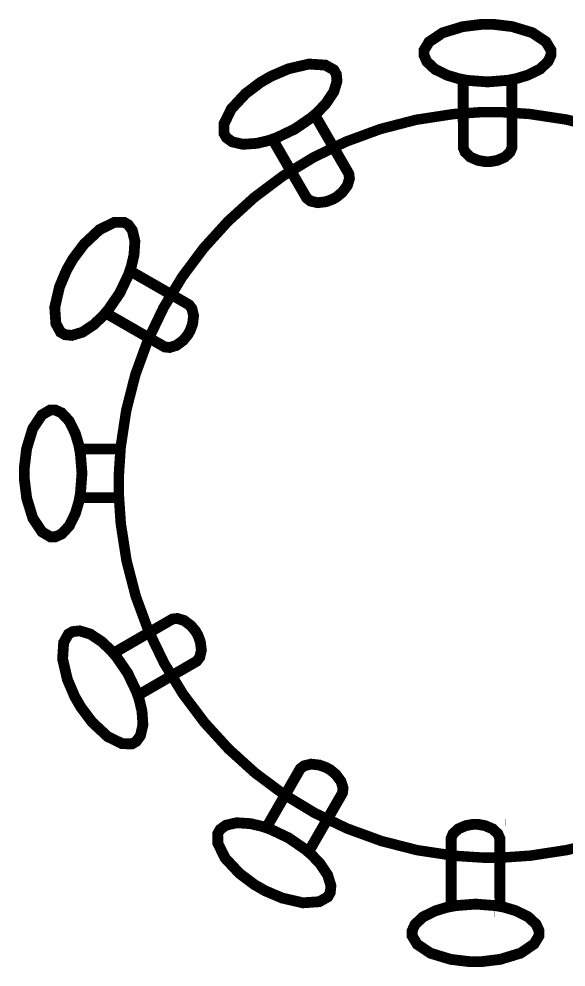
# Model space of a CAD drawing. Header units: inches. Extents: x 0.06 to 5.02, y -0.05 to 4.82.
# Drawn here: x 0.056 to 2.866, y -0.051 to 4.823 of the extents above; entities that cross this region are included whole.
import ezdxf

# ---------------------------------------------------------------- set-up
doc = ezdxf.new("R2010")
doc.units = ezdxf.units.IN
doc.header["$MEASUREMENT"] = 0

msp = doc.modelspace()

# ---------------------------------------------------------------- linework, layer by layer
at = {"color": 250}
for points in [[(2.338646424471037, 4.168943035723347, 0.05555429999999999, 0.05555429999999999, 0), (2.338159747938506, 4.51162732445855, 0.05555429999999999, 0.05555429999999999, 0), (2.317544495051891, 4.51548403917718, 0.05555429999999999, 0.05555429999999999, 0), (2.256916370046834, 4.533558456411798, 0.05555429999999999, 0.05555429999999999, 0), (2.193334715617137, 4.564805339776106, 0.05555429999999999, 0.05555429999999999, 0), (2.151828441797084, 4.603492066615875, 0.05555429999999999, 0.05555429999999999, 0), (2.136974395796437, 4.636503086251908, 0.05555429999999999, 0.05555429999999999, 0), (2.136964954386512, 4.647468938287194, 0.05555429999999999, 0.05555429999999999, 0), (2.136931678578638, 4.661820352598006, 0.05555429999999999, 0.05555429999999999, 0), (2.162484236752822, 4.704931280107804, 0.05555429999999999, 0.05555429999999999, 0), (2.232285023381535, 4.751863029340205, 0.05555429999999999, 0.05555429999999999, 0), (2.33589112830021, 4.783572648126629, 0.05555429999999999, 0.05555429999999999, 0), (2.431087131328653, 4.795320516333613, 0.05555429999999999, 0.05555429999999999, 0), (2.462792518784119, 4.795343017417796, 0.05555429999999999, 0.05555429999999999, 0), (2.494524603521497, 4.795412286601563, 0.05555429999999999, 0.05555429999999999, 0), (2.58972851989077, 4.783988136394539, 0.05555429999999999, 0.05555429999999999, 0), (2.693422593878205, 4.752523314451796, 0.05555429999999999, 0.05555429999999999, 0), (2.763388833051539, 4.705769043246486, 0.05555429999999999, 0.05555429999999999, 0), (2.789067580691479, 4.662751414073734, 0.05555429999999999, 0.05555429999999999, 0), (2.789092329435514, 4.648411282013683, 0.05555429999999999, 0.05555429999999999, 0), (2.789093243781599, 4.637456712229161, 0.05555429999999999, 0.05555429999999999, 0), (2.774318079160833, 4.604396928345579, 0.05555429999999999, 0.05555429999999999, 0), (2.732923145560112, 4.56555917773883, 0.05555429999999999, 0.05555429999999999, 0), (2.66939929329927, 4.534140629173651, 0.05555429999999999, 0.05555429999999999, 0), (2.608857435177292, 4.51588679902383, 0.05555429999999999, 0.05555429999999999, 0), (2.588249760719917, 4.511958242869369, 0.05555429999999999, 0.05555429999999999, 0), (2.588795865196252, 4.169265688573391, 0.05555429999999999, 0.05555429999999999, 0), (2.588769073867069, 4.161596256897925, 0.05555429999999999, 0.05555429999999999, 0), (2.578914161907292, 4.138433018560743, 0.05555429999999999, 0.05555429999999999, 0), (2.552120590437664, 4.113112672435502, 0.05555429999999999, 0.05555429999999999, 0), (2.5123875490683, 4.096023335890735, 0.05555429999999999, 0.05555429999999999, 0), (2.475952437318394, 4.089651865748618, 0.05555429999999999, 0.05555429999999999, 0), (2.463845317512686, 4.089639617883092, 0.05555429999999999, 0.05555429999999999, 0), (2.451687296827008, 4.089624353327576, 0.05555429999999999, 0.05555429999999999, 0), (2.415243617063961, 4.095894592982365, 0.05555429999999999, 0.05555429999999999, 0), (2.375443959160404, 4.112879304659629, 0.05555429999999999, 0.05555429999999999, 0), (2.348558065287865, 4.13814396794008, 0.05555429999999999, 0.05555429999999999, 0), (2.338619633141851, 4.161273604047878, 0.05555429999999999, 0.05555429999999999, 0), (2.338646424471037, 4.168943035723347, 0.05555429999999999, 0.05555429999999999, 0)], [(1.530499257196257, 3.908691553257349, 0.05555429999999999, 0.05555429999999999, 0), (1.358769572343175, 4.205205970849919, 0.05555429999999999, 0.05555429999999999, 0), (1.338953709844849, 4.198259562177274, 0.05555429999999999, 0.05555429999999999, 0), (1.277432946858025, 4.183594804507301, 0.05555429999999999, 0.05555429999999999, 0), (1.206715672013817, 4.178861642814658, 0.05555429999999999, 0.05555429999999999, 0), (1.151470455613303, 4.191633962449732, 0.05555429999999999, 0.05555429999999999, 0), (1.122045418639986, 4.21281952517813, 0.05555429999999999, 0.05555429999999999, 0), (1.116571418831304, 4.222293951550979, 0.05555429999999999, 0.05555429999999999, 0), (1.1093739309002, 4.234744176588368, 0.05555429999999999, 0.05555429999999999, 0), (1.109979304006493, 4.284777814996964, 0.05555429999999999, 0.05555429999999999, 0), (1.146951460508358, 4.360385418183427, 0.05555429999999999, 0.05555429999999999, 0), (1.2208050288431, 4.439657197431943, 0.05555429999999999, 0.05555429999999999, 0), (1.297410098893073, 4.497364328426638, 0.05555429999999999, 0.05555429999999999, 0), (1.32487445489393, 4.513272529784999, 0.05555429999999999, 0.05555429999999999, 0), (1.352287910014819, 4.529177714453372, 0.05555429999999999, 0.05555429999999999, 0), (1.440449815286185, 4.56686187901785, 0.05555429999999999, 0.05555429999999999, 0), (1.545974453140281, 4.591459393237011, 0.05555429999999999, 0.05555429999999999, 0), (1.629900560968034, 4.585985598859752, 0.05555429999999999, 0.05555429999999999, 0), (1.67366901586835, 4.561603620768567, 0.05555429999999999, 0.05555429999999999, 0), (1.680872446593834, 4.549152569175101, 0.05555429999999999, 0.05555429999999999, 0), (1.686338135548943, 4.539669202460374, 0.05555429999999999, 0.05555429999999999, 0), (1.690086249099717, 4.503609057635229, 0.05555429999999999, 0.05555429999999999, 0), (1.673666909537666, 4.449363786059303, 0.05555429999999999, 0.05555429999999999, 0), (1.634402871830317, 4.390350122023623, 0.05555429999999999, 0.05555429999999999, 0), (1.591077552098999, 4.344238953417969, 0.05555429999999999, 0.05555429999999999, 0), (1.575201174284854, 4.330555612177523, 0.05555429999999999, 0.05555429999999999, 0), (1.746922332074097, 4.034052476835715, 0.05555429999999999, 0.05555429999999999, 0), (1.750768019056048, 4.027439649026309, 0.05555429999999999, 0.05555429999999999, 0), (1.753810609998894, 4.002421978464195, 0.05555429999999999, 0.05555429999999999, 0), (1.743261105462008, 3.967078295096071, 0.05555429999999999, 0.05555429999999999, 0), (1.717454015588449, 3.932372569167083, 0.05555429999999999, 0.05555429999999999, 0), (1.689075979263158, 3.908726460516387, 0.05555429999999999, 0.05555429999999999, 0), (1.678585214037444, 3.902623473954141, 0.05555429999999999, 0.05555429999999999, 0), (1.668051813492535, 3.896576898645712, 0.05555429999999999, 0.05555429999999999, 0), (1.633398610231689, 3.883708005773265, 0.05555429999999999, 0.05555429999999999, 0), (1.590391270395406, 3.878573717097475, 0.05555429999999999, 0.05555429999999999, 0), (1.554474335531562, 3.886961582736982, 0.05555429999999999, 0.05555429999999999, 0), (1.534346321771671, 3.902088630105244, 0.05555429999999999, 0.05555429999999999, 0), (1.530499257196257, 3.908691553257349, 0.05555429999999999, 0.05555429999999999, 0)], [(0.7981356564913688, 3.141062703453244, 0.05555429999999999, 0.05555429999999999, 0), (0.5010860748382929, 3.311973569941403, 0.05555429999999999, 0.05555429999999999, 0), (0.4874251090573642, 3.296063807688864, 0.05555429999999999, 0.05555429999999999, 0), (0.4415048827860598, 3.252615500147694, 0.05555429999999999, 0.05555429999999999, 0), (0.3826620834749984, 3.213135230160798, 0.05555429999999999, 0.05555429999999999, 0), (0.3284252464823785, 3.196528528590769, 0.05555429999999999, 0.05555429999999999, 0), (0.2923949199301423, 3.20016673041849, 0.05555429999999999, 0.05555429999999999, 0), (0.2828621060485536, 3.205662361455868, 0.05555429999999999, 0.05555429999999999, 0), (0.2703817405101334, 3.212809794003812, 0.05555429999999999, 0.05555429999999999, 0), (0.2458973097839857, 3.256529589502606, 0.05555429999999999, 0.05555429999999999, 0), (0.2401467949217592, 3.34042162598748, 0.05555429999999999, 0.05555429999999999, 0), (0.2644258279070301, 3.446064186964531, 0.05555429999999999, 0.05555429999999999, 0), (0.3018946076718854, 3.534293716507327, 0.05555429999999999, 0.05555429999999999, 0), (0.3177124557899756, 3.561776690180366, 0.05555429999999999, 0.05555429999999999, 0), (0.3335395599345683, 3.589318954037867, 0.05555429999999999, 0.05555429999999999, 0), (0.3910454452191403, 3.666058637733056, 0.05555429999999999, 0.05555429999999999, 0), (0.4700905007694482, 3.740125617130415, 0.05555429999999999, 0.05555429999999999, 0), (0.5455467236066546, 3.777355779621893, 0.05555429999999999, 0.05555429999999999, 0), (0.5955995709047381, 3.778057219822299, 0.05555429999999999, 0.05555429999999999, 0), (0.6080785588496962, 3.770899882617053, 0.05555429999999999, 0.05555429999999999, 0), (0.6176123631970152, 3.765404113820329, 0.05555429999999999, 0.05555429999999999, 0), (0.6388442453796992, 3.736109924908864, 0.05555429999999999, 0.05555429999999999, 0), (0.6517543984264456, 3.680854611595939, 0.05555429999999999, 0.05555429999999999, 0), (0.6472280209146669, 3.610113699454371, 0.05555429999999999, 0.05555429999999999, 0), (0.6327474209841059, 3.548531395123898, 0.05555429999999999, 0.05555429999999999, 0), (0.6258310114930172, 3.528725359080521, 0.05555429999999999, 0.05555429999999999, 0), (0.9228805931460928, 3.357814492592364, 0.05555429999999999, 0.05555429999999999, 0), (0.9295244637663924, 3.353992800273414, 0.05555429999999999, 0.05555429999999999, 0), (0.9446966946055002, 3.333911220470898, 0.05555429999999999, 0.05555429999999999, 0), (0.9531867752221915, 3.298059815545539, 0.05555429999999999, 0.05555429999999999, 0), (0.9481350049344291, 3.255045635314367, 0.05555429999999999, 0.05555429999999999, 0), (0.9353657658570206, 3.220343861261965, 0.05555429999999999, 0.05555429999999999, 0), (0.9293517732490565, 3.209791738162258, 0.05555429999999999, 0.05555429999999999, 0), (0.9232888153997844, 3.199286810455799, 0.05555429999999999, 0.05555429999999999, 0), (0.8997249689250157, 3.170851843895003, 0.05555429999999999, 0.05555429999999999, 0), (0.8650652356957634, 3.144949586976404, 0.05555429999999999, 0.05555429999999999, 0), (0.8297796358877563, 3.13424848090324, 0.05555429999999999, 0.05555429999999999, 0), (0.8047781495182063, 3.137231106476993, 0.05555429999999999, 0.05555429999999999, 0), (0.7981356564913688, 3.141062703453244, 0.05555429999999999, 0.05555429999999999, 0)], [(0.3675053855350079, 2.612274438003781, 0.05555429999999999, 0.05555429999999999, 0), (0.3635863016173138, 2.63292118005298, 0.05555429999999999, 0.05555429999999999, 0), (0.3453839756854615, 2.693455874688953, 0.05555429999999999, 0.05555429999999999, 0), (0.3139050087107444, 2.756988130269914, 0.05555429999999999, 0.05555429999999999, 0), (0.2751217790119517, 2.798324999504664, 0.05555429999999999, 0.05555429999999999, 0), (0.2420663441190212, 2.813109655504693, 0.05555429999999999, 0.05555429999999999, 0), (0.2311035087737261, 2.8130493132148, 0.05555429999999999, 0.05555429999999999, 0), (0.2167550205673032, 2.813066111730815, 0.05555429999999999, 0.05555429999999999, 0), (0.1737459993878443, 2.787396263104952, 0.05555429999999999, 0.05555429999999999, 0), (0.1269933666814737, 2.717480277342657, 0.05555429999999999, 0.05555429999999999, 0), (0.09553419945195468, 2.613775320606563, 0.05555429999999999, 0.05555429999999999, 0), (0.08410191836738376, 2.518582631384316, 0.05555429999999999, 0.05555429999999999, 0), (0.08417291663569067, 2.486799824854121, 0.05555429999999999, 0.05555429999999999, 0), (0.08420686182954364, 2.455143326992166, 0.05555429999999999, 0.05555429999999999, 0), (0.09594580678639461, 2.359958661318225, 0.05555429999999999, 0.05555429999999999, 0), (0.1276542551310642, 2.256332526669994, 0.05555429999999999, 0.05555429999999999, 0), (0.1745867786189292, 2.186551824874575, 0.05555429999999999, 0.05555429999999999, 0), (0.2176481828422198, 2.161006154667703, 0.05555429999999999, 0.05555429999999999, 0), (0.2319943029894505, 2.160979589253731, 0.05555429999999999, 0.05555429999999999, 0), (0.2430057164483215, 2.160982693733731, 0.05555429999999999, 0.05555429999999999, 0), (0.276027973042319, 2.175895754400146, 0.05555429999999999, 0.05555429999999999, 0), (0.3147147451748872, 2.217351540618269, 0.05555429999999999, 0.05555429999999999, 0), (0.3459661484473133, 2.280972951436516, 0.05555429999999999, 0.05555429999999999, 0), (0.3640399623439342, 2.341611256617568, 0.05555429999999999, 0.05555429999999999, 0), (0.3678864305703303, 2.362167357079069, 0.05555429999999999, 0.05555429999999999, 0), (0.5701150607269874, 2.362454231498591, 0, 0, 0), (0.5780925880418923, 2.612572998563627, 0.05555429999999999, 0.05555429999999999, 0), (0.3675053855350079, 2.612274438003781, 0, 0, 0)], [(0.9631592066364721, 1.517994395788251, 0.05555429999999999, 0.05555429999999999, 0), (0.6666497866653527, 1.346213534536509, 0.05555429999999999, 0.05555429999999999, 0), (0.6736044156059714, 1.326507587583918, 0.05555429999999999, 0.05555429999999999, 0), (0.6882713181170579, 1.264980468524675, 0.05555429999999999, 0.05555429999999999, 0), (0.6930065985005045, 1.194263908627504, 0.05555429999999999, 0.05555429999999999, 0), (0.6802211725850488, 1.138968014565102, 0.05555429999999999, 0.05555429999999999, 0), (0.65904687296492, 1.109594921238096, 0.05555429999999999, 0.05555429999999999, 0), (0.649567841225219, 1.104066032536219, 0.05555429999999999, 0.05555429999999999, 0), (0.6371261834176022, 1.096922882460926, 0.05555429999999999, 0.05555429999999999, 0), (0.5870286494576937, 1.097482622700527, 0.05555429999999999, 0.05555429999999999, 0), (0.5114854265436887, 1.134445824844889, 0.05555429999999999, 0.05555429999999999, 0), (0.4321997807749503, 1.208301321810477, 0.05555429999999999, 0.05555429999999999, 0), (0.3744401550965597, 1.284913693105799, 0.05555429999999999, 0.05555429999999999, 0), (0.3585883178182684, 1.312318718756263, 0.05555429999999999, 0.05555429999999999, 0), (0.3426879024264012, 1.33978098221662, 0.05555429999999999, 0.05555429999999999, 0), (0.3049962012638138, 1.427954031979403, 0.05555429999999999, 0.05555429999999999, 0), (0.2803986870446528, 1.533478669833499, 0.05555429999999999, 0.05555429999999999, 0), (0.2858882835807931, 1.617453061113641, 0.05555429999999999, 0.05555429999999999, 0), (0.3102643641703973, 1.661171854968105, 0.05555429999999999, 0.05555429999999999, 0), (0.3227047821438983, 1.668306090851827, 0.05555429999999999, 0.05555429999999999, 0), (0.3321839254926388, 1.673843041038891, 0.05555429999999999, 0.05555429999999999, 0), (0.3682014802913899, 1.677597078241553, 0.05555429999999999, 0.05555429999999999, 0), (0.4224992465510127, 1.661170437434153, 0.05555429999999999, 0.05555429999999999, 0), (0.4815085615960382, 1.621896908347542, 0.05555429999999999, 0.05555429999999999, 0), (0.5275741687781067, 1.578577925546149, 0.05555429999999999, 0.05555429999999999, 0), (0.5412446792568626, 1.562652851001575, 0.05555429999999999, 0.05555429999999999, 0), (0.8377564672871743, 1.734443479151272, 0.05555429999999999, 0.05555429999999999, 0), (0.844431262017045, 1.738320932479695, 0.05555429999999999, 0.05555429999999999, 0), (0.8693944569640033, 1.741371100186582, 0.05555429999999999, 0.05555429999999999, 0), (0.9047357722729353, 1.73081182875174, 0.05555429999999999, 0.05555429999999999, 0), (0.9394276769745028, 1.7049561799071, 0.05555429999999999, 0.05555429999999999, 0), (0.9631441086920358, 1.676568362668228, 0.05555429999999999, 0.05555429999999999, 0), (0.9692289250362077, 1.666019547092169, 0.05555429999999999, 0.05555429999999999, 0), (0.9752837659054095, 1.655545574491067, 0.05555429999999999, 0.05555429999999999, 0), (0.9881031354913508, 1.620899259197532, 0.05555429999999999, 0.05555429999999999, 0), (0.9932938354209584, 1.577934554680443, 0.05555429999999999, 0.05555429999999999, 0), (0.9849073473749126, 1.542027524473901, 0.05555429999999999, 0.05555429999999999, 0), (0.9698383503569951, 1.521881340495936, 0.05555429999999999, 0.05555429999999999, 0), (0.9631592066364721, 1.517994395788251, 0.05555429999999999, 0.05555429999999999, 0)], [(1.714246519469275, 0.8375051303140629, 0.05555429999999999, 0.05555429999999999, 0), (1.543343091985813, 0.5405090338104137, 0.05555429999999999, 0.05555429999999999, 0), (1.559260293243046, 0.5269015531789109, 0.05555429999999999, 0.05555429999999999, 0), (1.602718643200865, 0.4809809397798746, 0.05555429999999999, 0.05555429999999999, 0), (1.642181569525764, 0.4220860329128491, 0.05555429999999999, 0.05555429999999999, 0), (1.658798175753093, 0.367847818326767, 0.05555429999999999, 0.05555429999999999, 0), (1.655140302370117, 0.3318212374271853, 0.05555429999999999, 0.05555429999999999, 0), (1.649646861466652, 0.322231579871248, 0.05555429999999999, 0.05555429999999999, 0), (1.642514444687445, 0.3098591750974101, 0.05555429999999999, 0.05555429999999999, 0), (1.598836705918591, 0.2853141731613797, 0.05555429999999999, 0.05555429999999999, 0), (1.514885186386172, 0.2795715276736339, 0.05555429999999999, 0.05555429999999999, 0), (1.409309588789165, 0.3038964735735695, 0.05555429999999999, 0.05555429999999999, 0), (1.321013178521934, 0.3413199347031981, 0.05555429999999999, 0.05555429999999999, 0), (1.293530067089548, 0.3571367923555581, 0.05555429999999999, 0.05555429999999999, 0), (1.265987803232046, 0.3729638965001509, 0.05555429999999999, 0.05555429999999999, 0), (1.189315262004052, 0.4305169823048367, 0.05555429999999999, 0.05555429999999999, 0), (1.115238240190046, 0.5095624249828767, 0.05555429999999999, 0.05555429999999999, 0), (1.078027749253824, 0.5850149021674287, 0.05555429999999999, 0.05555429999999999, 0), (1.077316404396117, 0.6350691270589743, 0.05555429999999999, 0.05555429999999999, 0), (1.084466440356014, 0.6474956203202364, 0.05555429999999999, 0.05555429999999999, 0), (1.089902643449584, 0.6570366997625977, 0.05555429999999999, 0.05555429999999999, 0), (1.119214313782392, 0.6783216799669761, 0.05555429999999999, 0.05555429999999999, 0), (1.174469764854664, 0.6912328234794527, 0.05555429999999999, 0.05555429999999999, 0), (1.245210676996231, 0.6867064459676738, 0.05555429999999999, 0.05555429999999999, 0), (1.306795309219964, 0.6721699928284945, 0.05555429999999999, 0.05555429999999999, 0), (1.326581398189393, 0.6652553480585996, 0.05555429999999999, 0.05555429999999999, 0), (1.497484825672855, 0.9622514445622489, 0.05555429999999999, 0.05555429999999999, 0), (1.501323861653801, 0.9689474227385131, 0.05555429999999999, 0.05555429999999999, 0), (1.521395812317709, 0.984123012102543, 0.05555429999999999, 0.05555429999999999, 0), (1.557306369668182, 0.9926028462270018, 0.05555429999999999, 0.05555429999999999, 0), (1.600268560960242, 0.9876128266494382, 0.05555429999999999, 0.05555429999999999, 0), (1.634980239669946, 0.9748422099785674, 0.05555429999999999, 0.05555429999999999, 0), (1.645524923764956, 0.968774732221177, 0.05555429999999999, 0.05555429999999999, 0), (1.656027661337503, 0.9627686180462534, 0.05555429999999999, 0.05555429999999999, 0), (1.684464955791557, 0.9391489183628662, 0.05555429999999999, 0.05555429999999999, 0), (1.71036707495081, 0.904488194667884, 0.05555429999999999, 0.05555429999999999, 0), (1.721068318783322, 0.8692035853256069, 0.05555429999999999, 0.05555429999999999, 0), (1.718095735626215, 0.844201711828325, 0.05555429999999999, 0.05555429999999999, 0), (1.714246519469275, 0.8375051303140629, 0.05555429999999999, 0.05555429999999999, 0)], [(2.526214318276534, 0.6037371703856417, 0.05555429999999999, 0.05555429999999999, 0), (2.526700168252985, 0.2610469388560569, 0.05555429999999999, 0.05555429999999999, 0), (2.547263983237875, 0.2572559367105474, 0.05555429999999999, 0.05555429999999999, 0), (2.607912055316881, 0.2391797547547341, 0.05555429999999999, 0.05555429999999999, 0), (2.671466599186625, 0.2078831318936545, 0.05555429999999999, 0.05555429999999999, 0), (2.712981813348556, 0.1691880942003137, 0.05555429999999999, 0.05555429999999999, 0), (2.72783558383051, 0.1361750936328188, 0.05555429999999999, 0.05555429999999999, 0), (2.727888211597016, 0.1251567922066373, 0.05555429999999999, 0.05555429999999999, 0), (2.727878852085694, 0.1108617891496406, 0.05555429999999999, 0.05555429999999999, 0), (2.702315975976171, 0.06774926783611603, 0.05555429999999999, 0.05555429999999999, 0), (2.632525231764106, 0.02081713147598297, 0.05555429999999999, 0.05555429999999999, 0), (2.528918961534215, -0.01089367586931875, 0.05555429999999999, 0.05555429999999999, 0), (2.433724391202972, -0.02263124323270765, 0.05555429999999999, 0.05555429999999999, 0), (2.40206044056039, -0.02271877262255984, 0.05555429999999999, 0.05555429999999999, 0), (2.370285086810823, -0.0227361866948675, 0.05555429999999999, 0.05555429999999999, 0), (2.27509241136451, -0.01130380656372346, 0.05555429999999999, 0.05555429999999999, 0), (2.171397345509782, 0.0201538840257604, 0.05555429999999999, 0.05555429999999999, 0), (2.101471455090189, 0.06690789432559294, 0.05555429999999999, 0.05555429999999999, 0), (2.075752028074079, 0.1099234072860704, 0.05555429999999999, 0.05555429999999999, 0), (2.075761525344745, 0.1242194008087973, 0.05555429999999999, 0.05555429999999999, 0), (2.075768050003355, 0.1352274557427459, 0.05555429999999999, 0.05555429999999999, 0), (2.090493140300232, 0.1682901657307189, 0.05555429999999999, 0.05555429999999999, 0), (2.131879670580832, 0.2070674979279312, 0.05555429999999999, 0.05555429999999999, 0), (2.195401883745146, 0.2385468520303803, 0.05555429999999999, 0.05555429999999999, 0), (2.256013349986924, 0.2567930199574241, 0.05555429999999999, 0.05555429999999999, 0), (2.276603267504266, 0.2606664971587325, 0.05555429999999999, 0.05555429999999999, 0), (2.276107375111167, 0.6033571158160491, 0.05555429999999999, 0.05555429999999999, 0), (2.276091531121155, 0.611082958745334, 0.05555429999999999, 0.05555429999999999, 0), (2.285887841693202, 0.6342604054376687, 0.05555429999999999, 0.05555429999999999, 0), (2.312738636957097, 0.6595566385504539, 0.05555429999999999, 0.05555429999999999, 0), (2.352430558360074, 0.6767132814720698, 0.05555429999999999, 0.05555429999999999, 0), (2.388852031934706, 0.6829866955069049, 0.05555429999999999, 0.05555429999999999, 0), (2.401008950545613, 0.6829940363365796, 0.05555429999999999, 0.05555429999999999, 0), (2.413126112767969, 0.6830058970743725, 0.05555429999999999, 0.05555429999999999, 0), (2.449564585707113, 0.6768434019739011, 0.05555429999999999, 0.05555429999999999, 0), (2.489376751679923, 0.659803440426017, 0.05555429999999999, 0.05555429999999999, 0), (2.516269809038465, 0.6345902813635311, 0.05555429999999999, 0.05555429999999999, 0), (2.526191035281827, 0.6114095281655001, 0.05555429999999999, 0.05555429999999999, 0), (2.526206879271837, 0.6036836852362153, 0.05555429999999999, 0.05555429999999999, 0), (2.526214318276534, 0.6037371703856417, 0.05555429999999999, 0.05555429999999999, 0)]]:
    msp.add_lwpolyline(points, format="xyseb", close=True, dxfattribs=at)
at = {"color": 7}
for points in [[(2.338646424471037, 4.168943035723347), (2.338159747938506, 4.51162732445855), (2.317544495051891, 4.51548403917718), (2.256916370046834, 4.533558456411798), (2.193334715617137, 4.564805339776106), (2.151828441797084, 4.603492066615875), (2.136974395796437, 4.636503086251908), (2.136964954386512, 4.647468938287194), (2.136931678578638, 4.661820352598006), (2.162484236752822, 4.704931280107804), (2.232285023381535, 4.751863029340205), (2.33589112830021, 4.783572648126629), (2.431087131328653, 4.795320516333613), (2.462792518784119, 4.795343017417796), (2.494524603521497, 4.795412286601563), (2.58972851989077, 4.783988136394539), (2.693422593878205, 4.752523314451796), (2.763388833051539, 4.705769043246486), (2.789067580691479, 4.662751414073734), (2.789092329435514, 4.648411282013683), (2.789093243781599, 4.637456712229161), (2.774318079160833, 4.604396928345579), (2.732923145560112, 4.56555917773883), (2.66939929329927, 4.534140629173651), (2.608857435177292, 4.51588679902383), (2.588249760719917, 4.511958242869369), (2.588795865196252, 4.169265688573391), (2.588769073867069, 4.161596256897925), (2.578914161907292, 4.138433018560743), (2.552120590437664, 4.113112672435502), (2.5123875490683, 4.096023335890735), (2.475952437318394, 4.089651865748618), (2.463845317512686, 4.089639617883092), (2.451687296827008, 4.089624353327576), (2.415243617063961, 4.095894592982365), (2.375443959160404, 4.112879304659629), (2.348558065287865, 4.13814396794008), (2.338619633141851, 4.161273604047878), (2.338646424471037, 4.168943035723347)], [(1.530499257196257, 3.908691553257349), (1.358769572343175, 4.205205970849919), (1.338953709844849, 4.198259562177274), (1.277432946858025, 4.183594804507301), (1.206715672013817, 4.178861642814658), (1.151470455613303, 4.191633962449732), (1.122045418639986, 4.21281952517813), (1.116571418831304, 4.222293951550979), (1.1093739309002, 4.234744176588368), (1.109979304006493, 4.284777814996964), (1.146951460508358, 4.360385418183427), (1.2208050288431, 4.439657197431943), (1.297410098893073, 4.497364328426638), (1.32487445489393, 4.513272529784999), (1.352287910014819, 4.529177714453372), (1.440449815286185, 4.56686187901785), (1.545974453140281, 4.591459393237011), (1.629900560968034, 4.585985598859752), (1.67366901586835, 4.561603620768567), (1.680872446593834, 4.549152569175101), (1.686338135548943, 4.539669202460374), (1.690086249099717, 4.503609057635229), (1.673666909537666, 4.449363786059303), (1.634402871830317, 4.390350122023623), (1.591077552098999, 4.344238953417969), (1.575201174284854, 4.330555612177523), (1.746922332074097, 4.034052476835715), (1.750768019056048, 4.027439649026309), (1.753810609998894, 4.002421978464195), (1.743261105462008, 3.967078295096071), (1.717454015588449, 3.932372569167083), (1.689075979263158, 3.908726460516387), (1.678585214037444, 3.902623473954141), (1.668051813492535, 3.896576898645712), (1.633398610231689, 3.883708005773265), (1.590391270395406, 3.878573717097475), (1.554474335531562, 3.886961582736982), (1.534346321771671, 3.902088630105244), (1.530499257196257, 3.908691553257349)], [(0.7981356564913688, 3.141062703453244), (0.5010860748382929, 3.311973569941403), (0.4874251090573642, 3.296063807688864), (0.4415048827860598, 3.252615500147694), (0.3826620834749984, 3.213135230160798), (0.3284252464823785, 3.196528528590769), (0.2923949199301423, 3.20016673041849), (0.2828621060485536, 3.205662361455868), (0.2703817405101334, 3.212809794003812), (0.2458973097839857, 3.256529589502606), (0.2401467949217592, 3.34042162598748), (0.2644258279070301, 3.446064186964531), (0.3018946076718854, 3.534293716507327), (0.3177124557899756, 3.561776690180366), (0.3335395599345683, 3.589318954037867), (0.3910454452191403, 3.666058637733056), (0.4700905007694482, 3.740125617130415), (0.5455467236066546, 3.777355779621893), (0.5955995709047381, 3.778057219822299), (0.6080785588496962, 3.770899882617053), (0.6176123631970152, 3.765404113820329), (0.6388442453796992, 3.736109924908864), (0.6517543984264456, 3.680854611595939), (0.6472280209146669, 3.610113699454371), (0.6327474209841059, 3.548531395123898), (0.6258310114930172, 3.528725359080521), (0.9228805931460928, 3.357814492592364), (0.9295244637663924, 3.353992800273414), (0.9446966946055002, 3.333911220470898), (0.9531867752221915, 3.298059815545539), (0.9481350049344291, 3.255045635314367), (0.9353657658570206, 3.220343861261965), (0.9293517732490565, 3.209791738162258), (0.9232888153997844, 3.199286810455799), (0.8997249689250157, 3.170851843895003), (0.8650652356957634, 3.144949586976404), (0.8297796358877563, 3.13424848090324), (0.8047781495182063, 3.137231106476993), (0.7981356564913688, 3.141062703453244)], [(0.3675053855350079, 2.612274438003781), (0.3635863016173138, 2.63292118005298), (0.3453839756854615, 2.693455874688953), (0.3139050087107444, 2.756988130269914), (0.2751217790119517, 2.798324999504664), (0.2420663441190212, 2.813109655504693), (0.2311035087737261, 2.8130493132148), (0.2167550205673032, 2.813066111730815), (0.1737459993878443, 2.787396263104952), (0.1269933666814737, 2.717480277342657), (0.09553419945195468, 2.613775320606563), (0.08410191836738376, 2.518582631384316), (0.08417291663569067, 2.486799824854121), (0.08420686182954364, 2.455143326992166), (0.09594580678639461, 2.359958661318225), (0.1276542551310642, 2.256332526669994), (0.1745867786189292, 2.186551824874575), (0.2176481828422198, 2.161006154667703), (0.2319943029894505, 2.160979589253731), (0.2430057164483215, 2.160982693733731), (0.276027973042319, 2.175895754400146), (0.3147147451748872, 2.217351540618269), (0.3459661484473133, 2.280972951436516), (0.3640399623439342, 2.341611256617568), (0.3678864305703303, 2.362167357079069), (0.5701150607269874, 2.362454231498591), (0.5780925880418923, 2.612572998563627), (0.3675053855350079, 2.612274438003781)], [(0.5690155813077269, 2.474359607968573), (0.5691050767475664, 2.425380297167316), (0.5691493525987524, 2.376467853314558), (0.5701150607269874, 2.362454231498591), (0.5780925880418923, 2.612572998563628), (0.5690155813077269, 2.474359607968573)], [(0.9631592066364721, 1.517994395788251), (0.6666497866653527, 1.346213534536509), (0.6736044156059714, 1.326507587583918), (0.6882713181170579, 1.264980468524675), (0.6930065985005045, 1.194263908627504), (0.6802211725850488, 1.138968014565102), (0.65904687296492, 1.109594921238096), (0.649567841225219, 1.104066032536219), (0.6371261834176022, 1.096922882460926), (0.5870286494576937, 1.097482622700527), (0.5114854265436887, 1.134445824844889), (0.4321997807749503, 1.208301321810477), (0.3744401550965597, 1.284913693105799), (0.3585883178182684, 1.312318718756263), (0.3426879024264012, 1.33978098221662), (0.3049962012638138, 1.427954031979403), (0.2803986870446528, 1.533478669833499), (0.2858882835807931, 1.617453061113641), (0.3102643641703973, 1.661171854968105), (0.3227047821438983, 1.668306090851827), (0.3321839254926388, 1.673843041038891), (0.3682014802913899, 1.677597078241553), (0.4224992465510127, 1.661170437434153), (0.4815085615960382, 1.621896908347542), (0.5275741687781067, 1.578577925546149), (0.5412446792568626, 1.562652851001575), (0.8377564672871743, 1.734443479151272), (0.844431262017045, 1.738320932479695), (0.8693944569640033, 1.741371100186582), (0.9047357722729353, 1.73081182875174), (0.9394276769745028, 1.7049561799071), (0.9631441086920358, 1.676568362668228), (0.9692289250362077, 1.666019547092169), (0.9752837659054095, 1.655545574491067), (0.9881031354913508, 1.620899259197532), (0.9932938354209584, 1.577934554680443), (0.9849073473749126, 1.542027524473901), (0.9698383503569951, 1.521881340495936), (0.9631592066364721, 1.517994395788251)], [(1.714246519469275, 0.8375051303140629), (1.543343091985813, 0.5405090338104137), (1.559260293243046, 0.5269015531789109), (1.602718643200865, 0.4809809397798746), (1.642181569525764, 0.4220860329128491), (1.658798175753093, 0.367847818326767), (1.655140302370117, 0.3318212374271853), (1.649646861466652, 0.322231579871248), (1.642514444687445, 0.3098591750974101), (1.598836705918591, 0.2853141731613797), (1.514885186386172, 0.2795715276736339), (1.409309588789165, 0.3038964735735695), (1.321013178521934, 0.3413199347031981), (1.293530067089548, 0.3571367923555581), (1.265987803232046, 0.3729638965001509), (1.189315262004052, 0.4305169823048367), (1.115238240190046, 0.5095624249828767), (1.078027749253824, 0.5850149021674287), (1.077316404396117, 0.6350691270589743), (1.084466440356014, 0.6474956203202364), (1.089902643449584, 0.6570366997625977), (1.119214313782392, 0.6783216799669761), (1.174469764854664, 0.6912328234794527), (1.245210676996231, 0.6867064459676738), (1.306795309219964, 0.6721699928284945), (1.326581398189393, 0.6652553480585996), (1.497484825672855, 0.9622514445622489), (1.501323861653801, 0.9689474227385131), (1.521395812317709, 0.984123012102543), (1.557306369668182, 0.9926028462270018), (1.600268560960242, 0.9876128266494382), (1.634980239669946, 0.9748422099785674), (1.645524923764956, 0.968774732221177), (1.656027661337503, 0.9627686180462534), (1.684464955791557, 0.9391489183628662), (1.71036707495081, 0.904488194667884), (1.721068318783322, 0.8692035853256069), (1.718095735626215, 0.844201711828325), (1.714246519469275, 0.8375051303140629)], [(2.526214318276534, 0.6037371703856417), (2.526700168252985, 0.2610469388560569), (2.547263983237875, 0.2572559367105474), (2.607912055316881, 0.2391797547547341), (2.671466599186625, 0.2078831318936545), (2.712981813348556, 0.1691880942003137), (2.72783558383051, 0.1361750936328188), (2.727888211597016, 0.1251567922066373), (2.727878852085694, 0.1108617891496406), (2.702315975976171, 0.06774926783611603), (2.632525231764106, 0.02081713147598297), (2.528918961534215, -0.01089367586931875), (2.433724391202972, -0.02263124323270765), (2.40206044056039, -0.02271877262255984), (2.370285086810823, -0.0227361866948675), (2.27509241136451, -0.01130380656372346), (2.171397345509782, 0.0201538840257604), (2.101471455090189, 0.06690789432559294), (2.075752028074079, 0.1099234072860704), (2.075761525344745, 0.1242194008087973), (2.075768050003355, 0.1352274557427459), (2.090493140300232, 0.1682901657307189), (2.131879670580832, 0.2070674979279312), (2.195401883745146, 0.2385468520303803), (2.256013349986924, 0.2567930199574241), (2.276603267504266, 0.2606664971587325), (2.276107375111167, 0.6033571158160491), (2.276091531121155, 0.611082958745334), (2.285887841693202, 0.6342604054376687), (2.312738636957097, 0.6595566385504539), (2.352430558360074, 0.6767132814720698), (2.388852031934706, 0.6829866955069049), (2.401008950545613, 0.6829940363365796), (2.413126112767969, 0.6830058970743725), (2.449564585707113, 0.6768434019739011), (2.489376751679923, 0.659803440426017), (2.516269809038465, 0.6345902813635311), (2.526191035281827, 0.6114095281655001), (2.526206879271837, 0.6036836852362153), (2.526214318276534, 0.6037371703856417)]]:
    msp.add_lwpolyline(points, close=True, dxfattribs=at)
at = {"color": 250}
for points in [[(2.338159747938506, 4.51162732445855, 0.05555429999999999, 0.05555429999999999, 0), (2.358969222693826, 4.507642633704206, 0.05555429999999999, 0.05555429999999999, 0), (2.463227429858171, 4.499542865875647, 0.05555429999999999, 0.05555429999999999, 0), (2.567466226036846, 4.507781547276245, 0.05555429999999999, 0.05555429999999999, 0), (2.588309188663723, 4.511949977308596, 0.05555429999999999, 0.05555429999999999, 0)], [(3.057691335323776, 0.5989445498535305, 0.0536489, 0.0536489, 0), (2.874159227101171, 0.5514540256158905, 0.0536489, 0.0536489, 0), (2.683908897776804, 0.522153426782931, 0.0536489, 0.0536489, 0), (2.536962736333589, 0.5120260770257283, 0.0536489, 0.0536489, 0), (2.488032948818837, 0.5119296936185782, 0.0536489, 0.0536489, 0), (2.439051447883665, 0.5118970418530873, 0.0536489, 0.0536489, 0), (2.292059713163571, 0.5215495568091836, 0.0536489, 0.0536489, 0), (2.101778346267622, 0.5503158591994615, 0.0536489, 0.0536489, 0), (1.918067315512632, 0.5972855928046169, 0.0536489, 0.0536489, 0), (1.741913626232522, 0.6614976247145826, 0.0536489, 0.0536489, 0), (1.574317205108503, 0.7419385435458611, 0.0536489, 0.0536489, 0), (1.416186095734777, 0.8376602180675421, 0.0536489, 0.0536489, 0), (1.268552170945249, 0.9478063338194843, 0.0536489, 0.0536489, 0), (1.132291528181429, 1.07127166264742, 0.0536489, 0.0536489, 0), (1.008388707124628, 1.207149934384172, 0.0536489, 0.0536489, 0), (0.8978640419817916, 1.354530909991826, 0.0536489, 0.0536489, 0), (0.8016709075448144, 1.512407652776156, 0.0536489, 0.0536489, 0), (0.720765098965398, 1.679768850901979, 0.0536489, 0.0536489, 0), (0.6560630893081703, 1.855719720528463, 0.0536489, 0.0536489, 0), (0.6085794530378408, 2.039301352037574, 0.0536489, 0.0536489, 0), (0.5792757118902252, 2.229521829630692, 0.0536489, 0.0536489, 0), (0.5691493525987524, 2.376467853314558, 0.0536489, 0.0536489, 0), (0.5691050767475664, 2.425380297167316, 0.0536489, 0.0536489, 0), (0.5690155813077269, 2.474359607968573, 0.0536489, 0.0536489, 0), (0.5786690867295537, 2.62135120492932, 0.0536489, 0.0536489, 0), (0.6074367667132934, 2.811642476482572, 0.0536489, 0.0536489, 0), (0.6544041322592565, 2.995343740339606, 0.0536489, 0.0536489, 0), (0.7186161641692225, 3.171497429619716, 0.0536489, 0.0536489, 0), (0.7990653485612738, 3.339153278687542, 0.0536489, 0.0536489, 0), (0.8947903816078772, 3.497294017199877, 0.0536489, 0.0536489, 0), (1.004936497359819, 3.644927941989405, 0.0536489, 0.0536489, 0), (1.128398467662833, 3.781178955614617, 0.0536489, 0.0536489, 0), (1.264273768002394, 3.905082189949456, 0.0536489, 0.0536489, 0), (1.411648682198815, 4.015563274600167, 0.0536489, 0.0536489, 0), (1.569533001747186, 4.1118108846523, 0.0536489, 0.0536489, 0), (1.736892822279547, 4.192706788574418, 0.0536489, 0.0536489, 0), (1.912864327776711, 4.257411985839102, 0.0536489, 0.0536489, 0), (2.096445821526475, 4.3048946316437, 0.0536489, 0.0536489, 0), (2.286628457346263, 4.334144068093625, 0.0536489, 0.0536489, 0), (2.433585350002856, 4.344275983051746, 0.0536489, 0.0536489, 0), (2.482556946280726, 4.3443100124107, 0.0536489, 0.0536489, 0), (2.531495811896702, 4.344399075430006, 0.0536489, 0.0536489, 0), (2.678477779718841, 4.334748928533102, 0.0536489, 0.0536489, 0), (2.868760386448907, 4.305991540334396, 0.0536489, 0.0536489, 0), (3.052471968241281, 4.259025768592162, 0.0536489, 0.0536489, 0)], [(1.358769572343175, 4.205205970849919, 0.05555429999999999, 0.05555429999999999, 0), (1.378798943018675, 4.212163068689065, 0.05555429999999999, 0.05555429999999999, 0), (1.47309370445951, 4.257283272199421, 0.05555429999999999, 0.05555429999999999, 0), (1.559224302226105, 4.316512686584241, 0.05555429999999999, 0.05555429999999999, 0), (1.575201174284854, 4.330555612177523, 0.05555429999999999, 0.05555429999999999, 0)], [(0.5010860748382929, 3.311973569941403, 0.05555429999999999, 0.05555429999999999, 0), (0.5149350479367427, 3.328059108325877, 0.05555429999999999, 0.05555429999999999, 0), (0.5740873052386859, 3.414262215723956, 0.05555429999999999, 0.05555429999999999, 0), (0.619028993527959, 3.508580332508112, 0.05555429999999999, 0.05555429999999999, 0), (0.6258310114930172, 3.528725359080521, 0.05555429999999999, 0.05555429999999999, 0)], [(0.3678864305703303, 2.362167357079069, 0.05555429999999999, 0.05555429999999999, 0), (0.3718829616206359, 2.383025666324162, 0.05555429999999999, 0.05555429999999999, 0), (0.3799669272903119, 2.487235590036117, 0.05555429999999999, 0.05555429999999999, 0), (0.3716797130689399, 2.591481136422757, 0.05555429999999999, 0.05555429999999999, 0), (0.3675053855350079, 2.612274438003781, 0.05555429999999999, 0.05555429999999999, 0)], [(0.6666497866653527, 1.346213534536509, 0.05555429999999999, 0.05555429999999999, 0), (0.65963816791825, 1.366300969577979, 0.05555429999999999, 0.05555429999999999, 0), (0.6145282561929278, 1.460604395842, 0.05555429999999999, 0.05555429999999999, 0), (0.5552998322738348, 1.546734855849248, 0.05555429999999999, 0.05555429999999999, 0), (0.5412446792568626, 1.562652851001575, 0.05555429999999999, 0.05555429999999999, 0)], [(1.543343091985813, 0.5405090338104137, 0.05555429999999999, 0.05555429999999999, 0), (1.527255363467425, 0.5544148505832117, 0.05555429999999999, 0.05555429999999999, 0), (1.441051980550653, 0.6135651269536948, 0.05555429999999999, 0.05555429999999999, 0), (1.346734139285189, 0.658508796174428, 0.05555429999999999, 0.05555429999999999, 0), (1.326581398189393, 0.6652553480585996, 0.05555429999999999, 0.05555429999999999, 0)], [(2.526700168252985, 0.2610469388560569, 0.05555429999999999, 0.05555429999999999, 0), (2.505832092109938, 0.2650458379655548, 0.05555429999999999, 0.05555429999999999, 0), (2.401632210814629, 0.2731294165074987, 0.05555429999999999, 0.05555429999999999, 0), (2.297393965673339, 0.264894696969823, 0.05555429999999999, 0.05555429999999999, 0), (2.276603267504266, 0.2606664971587325, 0.05555429999999999, 0.05555429999999999, 0)]]:
    msp.add_lwpolyline(points, format="xyseb", dxfattribs=at)

doc.saveas('drawing.dxf')
